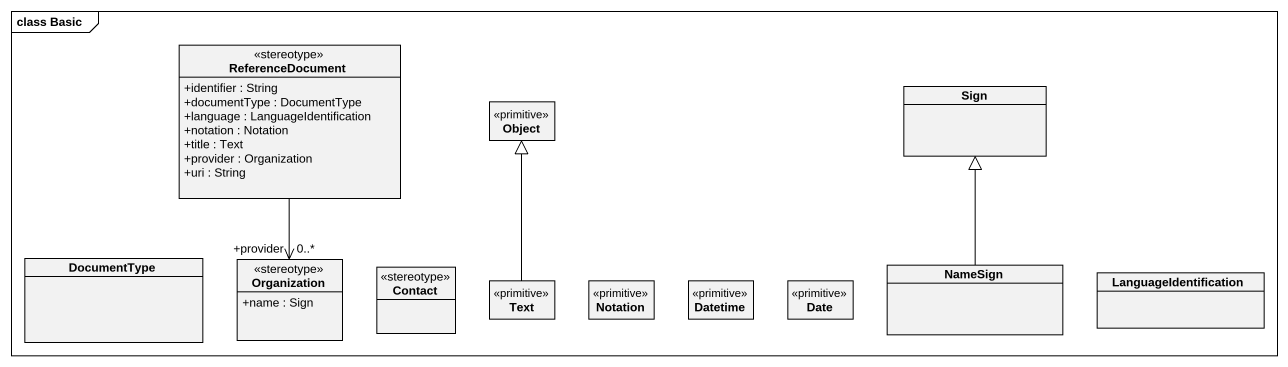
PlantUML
@startuml
mainframe class Basic
hide circle
hide empty members
skinparam classAttributeIconSize 0
class ReferenceDocument <<stereotype>> {
  +identifier : String
  +documentType : DocumentType
  +language : LanguageIdentification
  +notation : Notation
  +title : Text
  +provider : Organization
  +uri : String
}
class "Object" as Object_ <<primitive>>
class Sign
class DocumentType
class Organization <<stereotype>> {
  +name : Sign
}
class Contact <<stereotype>>
class Text <<primitive>>
class Notation <<primitive>>
class Datetime <<primitive>>
class Date <<primitive>>
class NameSign
class LanguageIdentification
Organization "+provider\n0..*" <-up- ReferenceDocument
Text -up-|> Object_
NameSign -up-|> Sign
@enduml
